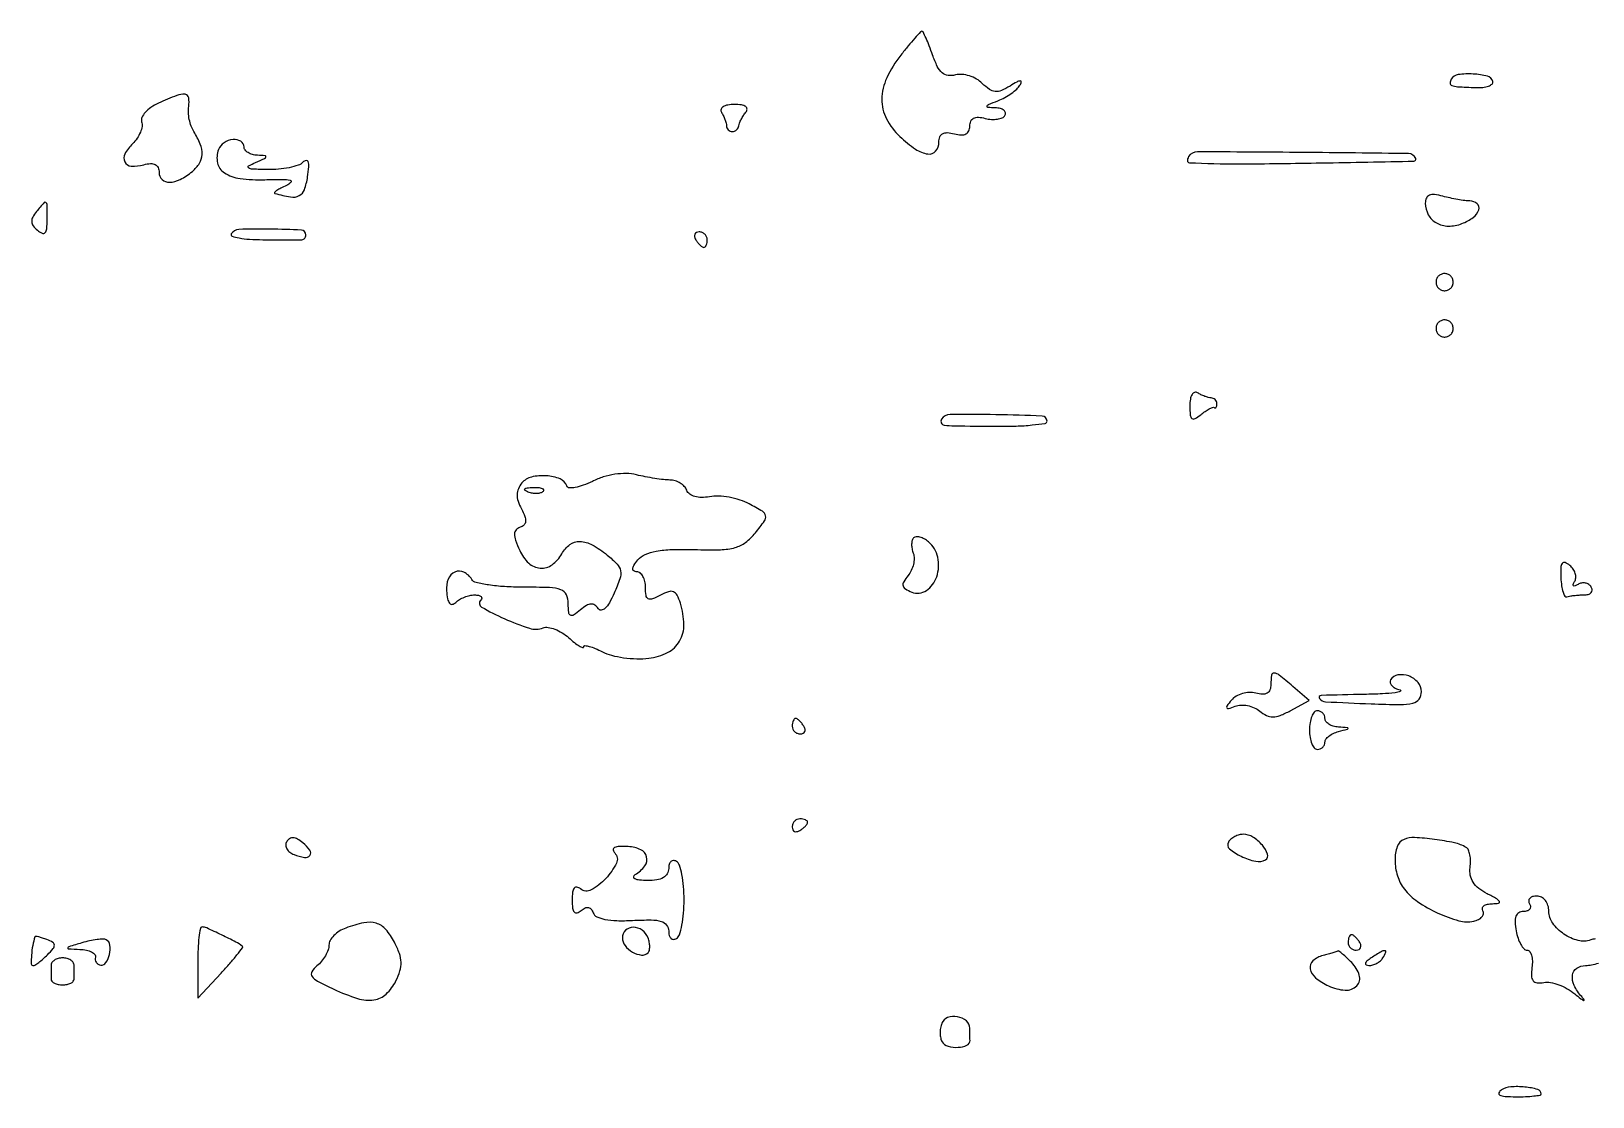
# Model space of a CAD drawing. Extents: x 0 to 5034, y 0 to 2560.
# Drawn here: x 3146.4 to 3348.7, y 734 to 872 of the extents above; entities that cross this region are included whole.
import ezdxf

# ---------------------------------------------------------------- set-up
doc = ezdxf.new("R2010")
doc.units = 0

msp = doc.modelspace()

# ---------------------------------------------------------------- linework, layer by layer
for points in [[(3259.072867, 868.90982, 0.058049), (3257.242987, 865.943159, 0.106675), (3256.61491, 863.188552, 0.120965), (3257.205247, 860.657365, 0.08854), (3258.949999, 858.345545, 0.036098), (3260.976449, 856.721844, 0.115507), (3262.578216, 856.094406, 0.256476), (3263.574243, 856.467927, 0.179359), (3264, 857.616631, -0.088371), (3264.123467, 858.30975, -0.181411), (3264.478405, 858.721454, -0.142059), (3265.089991, 858.857036, -0.047964), (3266, 858.710251, 0.047845), (3266.890977, 858.566318, 0.132821), (3267.507555, 858.691017, 0.177688), (3267.870212, 859.076079, 0.101279), (3268, 859.710251, -0.101269), (3268.129753, 860.34432, -0.17762), (3268.492325, 860.729422, -0.132841), (3269.108656, 860.85424, -0.047901), (3269.999004, 860.710511, 0.046215), (3270.805232, 860.577577, 0.054994), (3271.575304, 860.607491, 0.064046), (3272.198685, 860.78447, 0.15438), (3272.558021, 861.09388, 0.194311), (3272.617711, 861.442159, 0.175937), (3272.422131, 861.752447, 0.10607), (3271.962281, 861.973857, 0.050631), (3271.309017, 862.063386, -0.01216), (3270.335694, 862.121216, -0.494322), (3270.236535, 862.276278, -0.206768), (3270.437765, 862.489259, -0.005618), (3271.647673, 862.993309, 0.030306), (3272.521719, 863.409173, 0.027231), (3273.372139, 863.941321, 0.02824), (3274.082322, 864.504026, 0.072805), (3274.502316, 865.003747, 0.08647), (3274.663589, 865.40628, 0.501908), (3274.535366, 865.551948, 0.106566), (3274.090376, 865.417375, 0.013061), (3273.208747, 864.898292, -0.037984), (3272.096928, 864.31619, -0.125681), (3271.286986, 864.188526, -0.130928), (3270.534514, 864.466696, -0.042759), (3269.621695, 865.235448, 0.066879), (3268.87455, 865.805602, 0.053542), (3267.945834, 866.210686, 0.055055), (3266.985031, 866.399773, 0.08523), (3266.144504, 866.327538, -0.098174), (3265.188779, 866.27007, -0.146548), (3264.431911, 866.614155, -0.099495), (3263.794005, 867.445062, -0.030254), (3263.178933, 868.916557, 0.008263), (3262.745102, 870.097869, 0.013151), (3262.331071, 871.091573, 0.006993), (3261.956769, 871.896928, 0.296177), (3261.80202, 871.990926, 0.202973), (3261.616103, 871.905539, 0.003713), (3260.875748, 871.082108, 0.008538), (3260.024955, 870.087898, 0.005522)], [(3330.367878, 865.786222, 0.128551), (3330.209012, 865.268761, 0.331154), (3330.41636, 864.963984, 0.069297), (3331.180848, 864.812633, 0.004275), (3333.5, 864.7, 0.033462), (3334.440512, 864.725326, 0.060493), (3335.192187, 864.889205, 0.094945), (3335.651489, 865.155131, 0.290834), (3335.75, 865.484527, 0.26794), (3335.052136, 866.163613, 0.048083), (3333.186312, 866.449591, 0.04802), (3331.270156, 866.372963, 0.223957)], [(3162.910604, 862.668781, 0.043678), (3161.950447, 862.130074, 0.059873), (3161.205146, 861.478765, 0.07523), (3160.770864, 860.819963, 0.192003), (3160.740962, 860.258929, -0.124427), (3160.787429, 859.668652, -0.055774), (3160.570482, 858.915492, -0.050356), (3160.148093, 858.128369, -0.048101), (3159.571166, 857.428309, 0.069169), (3158.560968, 856.091927, 0.253603), (3158.548229, 855.066852, 0.267708), (3159.388647, 854.536034, 0.074128), (3161.000996, 854.710511, -0.047903), (3161.892446, 854.854414, -0.133361), (3162.50849, 854.728993, -0.17788), (3162.870604, 854.3424, -0.100496), (3163, 853.705115, 0.204455), (3163.391395, 852.787961, 0.201368), (3164.327754, 852.428364, 0.112659), (3165.73433, 852.795209, 0.053357), (3167.304222, 853.837519, 0.081974), (3168.222323, 854.896014, 0.129113), (3168.569051, 856.040772, 0.106335), (3168.334589, 857.370107, 0.044191), (3167.496838, 859, -0.055136), (3167.155125, 859.702117, -0.035695), (3166.912645, 860.573438, -0.035696), (3166.796569, 861.470351, -0.055155), (3166.837817, 862.25, 0.083399), (3166.834022, 863.380042, 0.335499), (3166.361597, 863.823365, 0.121179), (3165.300188, 863.679255, 0.011967)], [(3235.830179, 861.5, -0.028624), (3236.07599, 861.062101, -0.024099), (3236.286109, 860.573438, -0.02479), (3236.434423, 860.107753, -0.059657), (3236.484687, 859.75, 0.098492), (3236.547727, 859.463747, 0.095889), (3236.715814, 859.220312, 0.095899), (3236.962579, 859.057197, 0.098534), (3237.25, 859, 0.096288), (3237.542819, 859.056918, 0.087178), (3237.804667, 859.220312, 0.08695), (3237.99567, 859.463626, 0.095078), (3238.085037, 859.75, -0.066705), (3238.174782, 860.107257, -0.025612), (3238.388885, 860.573438, -0.024813), (3238.676079, 861.062068, -0.027943), (3239, 861.5, 0.167781), (3239.152835, 861.905723, 0.257301), (3238.984845, 862.231669, 0.115714), (3238.433509, 862.439718, 0.032619), (3237.510455, 862.5, 0.040187), (3236.649609, 862.430698, 0.094322), (3236.045708, 862.211111, 0.180541), (3235.782192, 861.883051, 0.225781)], [(3170.699509, 856.659316, 0.146541), (3170.568737, 854.928166, 0.197081), (3171.453413, 853.648232, 0.114785), (3173.483357, 852.911237, 0.037788), (3176.676844, 852.770147, -0.006674), (3179.004441, 852.812146, -0.065277), (3179.977925, 852.689156, -0.572846), (3180.053781, 852.419612, -0.096749), (3179.5, 852.03108, 0.014489), (3178.766422, 851.678641, 0.032054), (3178.234375, 851.359036, 0.060961), (3177.963916, 851.118555, 0.548726), (3178, 850.993774, 0.030272), (3180.031045, 850.528824, 0.159508), (3181.146509, 850.699501, 0.193617), (3181.822923, 851.47055, 0.048007), (3182.233025, 853.134343, 0.015594), (3182.383186, 854.439567, 0.097923), (3182.308657, 855.103015, 0.3872), (3182.043654, 855.25646, 0.143832), (3181.631418, 855.031418, -0.114154), (3181.000957, 854.63784, -0.031), (3179.860167, 854.323625, -0.029676), (3178.484656, 854.119316, -0.026986), (3177.05, 854.070285, -0.005834), (3175.120331, 854.131018, -0.124933), (3174.578037, 854.293855, -0.574118), (3174.580988, 854.543256, -0.027698), (3175.5, 855, 0.005675), (3176.652006, 855.510599, 0.223503), (3176.827495, 855.717909, 0.467319), (3176.721577, 855.868926, 0.011173), (3175.75, 855.929715, -0.054897), (3175.080593, 856.030766, -0.072474), (3174.514062, 856.273104, -0.090029), (3174.13318, 856.612916, -0.16722), (3174, 857, 0.262864), (3173.579624, 857.744356, 0.16278), (3172.572844, 857.969355, 0.122493), (3171.409378, 857.549094, 0.154714)], [(3296.345332, 855.75, 0.055764), (3296.208321, 855.460481, 0.113662), (3296.182291, 855.211673, 0.176472), (3296.267718, 855.044105, 0.176145), (3296.440983, 854.970588, 0.014348), (3302.801191, 854.818733, 0.003289), (3313.549841, 854.941271, 0.000399), (3325.531716, 855.166266, 0.526093), (3325.75, 855.497545, 0.301558), (3324.803814, 856.143524, 0.001169), (3311.116917, 856.293037, 0.001259), (3297.472319, 856.37583, 0.260922)], [(3147.110114, 848.632679, 0.049672), (3146.629283, 847.919895, 0.137601), (3146.498065, 847.335069, 0.147381), (3146.693215, 846.792763, 0.06007), (3147.237669, 846.217716, 0.068239), (3147.847124, 845.838618, 0.321843), (3148.227775, 845.916793, 0.165884), (3148.44854, 846.415535, 0.02199), (3148.5, 847.585037, 0.003111), (3148.487774, 849.549757, 0.232153), (3148.347866, 849.826096, 0.393492), (3148.103803, 849.800655, 0.006111)], [(3327, 849.739076, 0.125117), (3327.383861, 848.22908, 0.141699), (3328.431691, 847.168612, 0.127352), (3329.981659, 846.762043, 0.091607), (3331.75, 847.082941, 0.069195), (3333.195682, 847.873452, 0.152007), (3333.931029, 848.880875, 0.310321), (3333.713414, 849.658181, 0.172971), (3332.75, 850.013655, -0.030524), (3332.11775, 850.059225, -0.010353), (3331.20625, 850.200423, -0.010252), (3330.203105, 850.398443, -0.011611), (3329.25, 850.630286, 0.035885), (3328.203672, 850.831622, 0.124511), (3327.525572, 850.743392, 0.192852), (3327.140157, 850.378421, 0.108323)], [(3172.344437, 845.75, 0.479969), (3172.448018, 845.459429, 0.038093), (3173.357028, 845.220312, 0.029763), (3174.724192, 845.053287, 0.015516), (3176.440983, 845), (3179.807664, 845), (3181.5, 845, 0.125176), (3181.690804, 845.048529, 0.10052), (3181.853557, 845.185191, 0.090034), (3181.963207, 845.389599, 0.077768), (3182.001469, 845.630438, 0.399238), (3181.432292, 846.232452, 0.010338), (3177.381431, 846.366402, 0.011435), (3173.333501, 846.323942, 0.25132)], [(3232.5, 845, 0.029505), (3232.768994, 844.617226, 0.035638), (3233.066025, 844.29375, 0.038439), (3233.34829, 844.065539, 0.151918), (3233.559017, 844, 0.210953), (3233.727648, 844.07446, 0.081139), (3233.870461, 844.29375, 0.061769), (3233.967655, 844.617151, 0.042167), (3234, 845, 0.105053), (3233.918938, 845.381556, 0.099167), (3233.688914, 845.70625, 0.09642), (3233.345238, 845.923877, 0.093332), (3232.940983, 846, 0.108972), (3232.586039, 845.921712, 0.182303), (3232.3746, 845.70625, 0.161196), (3232.343488, 845.3821, 0.082592)], [(3328.552786, 840.08541, 0.099038), (3328.401684, 839.679226, 0.097945), (3328.417584, 839.244476, 0.097945), (3328.597789, 838.848514, 0.099038), (3328.91459, 838.552786, 0.099038), (3329.320774, 838.401684, 0.097945), (3329.755524, 838.417584, 0.097945), (3330.151486, 838.597789, 0.099038), (3330.447214, 838.91459, 0.099038), (3330.598316, 839.320774, 0.097945), (3330.582416, 839.755524, 0.097945), (3330.402211, 840.151486, 0.099038), (3330.08541, 840.447214, 0.099038), (3329.679226, 840.598316, 0.097945), (3329.244476, 840.582416, 0.097945), (3328.848514, 840.402211, 0.099038)], [(3328.552786, 834.08541, 0.099038), (3328.401684, 833.679226, 0.097945), (3328.417584, 833.244476, 0.097945), (3328.597789, 832.848514, 0.099038), (3328.91459, 832.552786, 0.099038), (3329.320774, 832.401684, 0.097945), (3329.755524, 832.417584, 0.097945), (3330.151486, 832.597789, 0.099038), (3330.447214, 832.91459, 0.099038), (3330.598316, 833.320774, 0.097945), (3330.582416, 833.755524, 0.097945), (3330.402211, 834.151486, 0.099038), (3330.08541, 834.447214, 0.099038), (3329.679226, 834.598316, 0.097945), (3329.244476, 834.582416, 0.097945), (3328.848514, 834.402211, 0.099038)], [(3296.5, 823.489545, 0.020203), (3296.54852, 822.28921, 0.203152), (3296.775731, 821.85453, 0.313969), (3297.171866, 821.82283, 0.041056), (3297.903695, 822.335037, -0.021266), (3298.46664, 822.763167, -0.031492), (3298.996781, 823.084355, -0.032317), (3299.437519, 823.279665, -0.24944), (3299.653695, 823.25, 0.204068), (3299.784452, 823.220393, 0.198837), (3299.898273, 823.29375, 0.106591), (3299.975481, 823.479793, 0.045279), (3300, 823.75, 0.098534), (3299.942803, 824.037421, 0.095899), (3299.779687, 824.284186, 0.095889), (3299.536253, 824.452273, 0.098492), (3299.25, 824.515313, -0.059657), (3298.892247, 824.565577, -0.02479), (3298.426563, 824.713891, -0.024099), (3297.937899, 824.92401, -0.028624), (3297.5, 825.169821, 0.225781), (3297.116949, 825.217808, 0.180541), (3296.788889, 824.954292, 0.094322), (3296.569302, 824.350391, 0.040187)], [(3264.344738, 821.75, 0.243578), (3264.30826, 821.264511, 0.266162), (3264.682283, 820.981545, 0.028863), (3265.99526, 820.889874, 0.000862), (3271.5, 820.833333, 0.010313), (3273.992205, 820.863436, 0.017076), (3276.090768, 821.003937, 0.011134), (3277.756836, 821.210355, 0.372009), (3278.000486, 821.492126, 0.402119), (3277.364302, 822.156159, 0.005817), (3271.392897, 822.338435, 0.006558), (3265.451088, 822.372699, 0.258167)], [(3209.995092, 813.494086, 0.070613), (3209.536815, 812.749515, 0.097585), (3209.368943, 811.985141, 0.085446), (3209.495786, 811.139248, 0.043046), (3209.922616, 810.144592, -0.029337), (3210.372742, 809.170172, -0.111589), (3210.473472, 808.51182, -0.184807), (3210.263257, 808.060527, -0.112378), (3209.753771, 807.751257, 0.129892), (3209.228148, 807.406819, 0.18087), (3209.024303, 806.888191, 0.091783), (3209.16029, 806.078645, 0.019514), (3209.703877, 804.750575, 0.097846), (3210.868413, 803.128289, 0.170458), (3212.366732, 802.467326, 0.178609), (3213.897531, 802.9004, 0.10827), (3215.162077, 804.325132, -0.107373), (3216.210931, 805.511076, -0.16654), (3217.502871, 805.914528, -0.120186), (3219.094024, 805.480003, -0.043739), (3221.045672, 804.164101, -0.030852), (3222.316436, 802.998307, -0.148348), (3222.758058, 802.133677, -0.128456), (3222.677568, 801.101703, -0.020845), (3221.934516, 799.21419, -0.02496), (3221.317914, 797.990122, -0.073619), (3220.739136, 797.249757, -0.174173), (3220.249062, 797.033587, -0.278848), (3219.854276, 797.235787, 0.099275), (3219.435545, 797.683936, 0.176039), (3218.954622, 797.818546, 0.119628), (3218.360307, 797.625731, 0.035235), (3217.576215, 797.063253, -0.022778), (3216.689966, 796.393464, -0.276349), (3216.281576, 796.367952, -0.258528), (3216.047516, 796.719071, -0.020499), (3216, 797.877555, 0.109221), (3215.746083, 799.026091, 0.200762), (3215.050219, 799.660686, 0.077683), (3213.572046, 799.942008, 0.008253), (3210.059017, 800, -0.015685), (3207.738245, 800.072819, -0.022144), (3205.68165, 800.29375, -0.019282), (3204.045623, 800.608148, -0.199798), (3203.5, 801, 0.138955), (3202.473011, 801.93977, 0.226389), (3201.314567, 801.962555, 0.196666), (3200.447838, 801.044806, 0.113234), (3200.227925, 799.516724, 0.027681), (3200.372262, 798.476857, 0.119793), (3200.631193, 797.914826, 0.282577), (3200.986178, 797.785314, 0.147158), (3201.416724, 798.016724, -0.06192), (3201.900278, 798.393344, -0.039112), (3202.541996, 798.711163, -0.038846), (3203.233075, 798.927982, -0.056651), (3203.866667, 799, -0.045509), (3204.383597, 798.952852, -0.134584), (3204.701833, 798.799333, -0.259679), (3204.782613, 798.574996, -0.156994), (3204.650213, 798.31688, 0.493033), (3204.767382, 797.425646, 0.026365), (3207.710246, 795.926168, 0.026768), (3210.979372, 794.676957, 0.171113), (3212.725556, 794.724928, -0.129477), (3213.383108, 794.79681, -0.053692), (3214.2548, 794.568728, -0.048276), (3215.186478, 794.107507, -0.044883), (3216.037245, 793.466294, 0.015723), (3216.791025, 792.826066, 0.032802), (3217.423441, 792.386786, 0.053707), (3217.859149, 792.184739, 0.513542), (3218, 792.285709, -0.436065), (3218.158805, 792.433173, -0.047841), (3218.707975, 792.33911, -0.034948), (3219.485303, 792.068406, -0.018402), (3220.410126, 791.631005, 0.057216), (3221.590567, 791.180917, 0.028171), (3223.169347, 790.871325, 0.02752), (3224.864357, 790.731538, 0.035884), (3226.418787, 790.800726, 0.088695), (3228.859194, 791.537342, 0.145561), (3230.412679, 793.011382, 0.13569), (3230.972638, 795.178941, 0.07273), (3230.523145, 797.927075, 0.041438), (3230.098437, 798.95982, 0.181197), (3229.618775, 799.39718, 0.17945), (3228.966706, 799.413926, 0.04051), (3227.932851, 798.964063, -0.027892), (3226.884786, 798.476242, -0.21775), (3226.360361, 798.501932, -0.243491), (3226.072812, 798.908695, -0.034431), (3226, 799.964816, 0.053189), (3225.916936, 800.743445, 0.072992), (3225.670282, 801.402165, 0.092816), (3225.305889, 801.844475, 0.175928), (3224.877555, 802, -0.129677), (3224.476082, 802.105904, -0.295443), (3224.33742, 802.371973, -0.125005), (3224.500761, 802.829601, -0.025297), (3225.021603, 803.52603, -0.117289), (3225.950859, 804.224513, -0.057189), (3227.37783, 804.660924, -0.038854), (3229.415634, 804.875422, -0.014301), (3232.30961, 804.871379, 0.012666), (3235.708382, 804.855522, 0.061565), (3237.612036, 805.130861, 0.096898), (3238.956514, 805.79666, 0.059354), (3240.228824, 807.034258, 0.015376), (3241.404898, 808.581601, 0.209307), (3241.546808, 809.259007, 0.208233), (3241.14572, 809.824703, 0.015206), (3239.444903, 810.78286, 0.043739), (3238.237893, 811.286366, 0.032004), (3236.828249, 811.637007, 0.032614), (3235.439012, 811.796924, 0.059642), (3234.302825, 811.717557, -0.045611), (3233.268587, 811.616164, -0.070662), (3232.380947, 811.7363, -0.089574), (3231.718935, 812.059593, -0.143838), (3231.340379, 812.555369, 0.098538), (3231.024092, 813.056677, 0.066183), (3230.495524, 813.483527, 0.063219), (3229.844833, 813.774803, 0.0716), (3229.169196, 813.878066, -0.026161), (3228.343554, 813.928508, -0.009976), (3227.200962, 814.0817, -0.009848), (3225.963969, 814.297765, -0.011904), (3224.812802, 814.550873, 0.056294), (3223.505281, 814.718843, 0.040634), (3222.037019, 814.621901, 0.038931), (3220.531755, 814.277424, 0.040007), (3219.112348, 813.705933, -0.026707), (3217.935478, 813.195355, -0.044653), (3216.895274, 812.911177, -0.058713), (3216.118879, 812.864422, -0.307119), (3215.796243, 813.11127, 0.221148), (3214.938009, 814.019614, 0.078302), (3213.149387, 814.423681, 0.074872), (3211.234132, 814.263248, 0.162672)], [(3212.729167, 812.395833, -0.126455), (3212.402231, 812.202593, -0.060344), (3211.916927, 812.123424, -0.05415), (3211.359369, 812.160852, -0.051402), (3210.8125, 812.316886, -0.054073), (3210.395823, 812.538436, -0.470617), (3210.37858, 812.720685, -0.168741), (3210.670344, 812.862007, -0.018894), (3211.416667, 812.921053, -0.028489), (3212.112848, 812.910055, -0.077125), (3212.592839, 812.799335, -0.208169), (3212.77538, 812.614691, -0.296942)], [(3260.726892, 806.393558, 0.134247), (3260.540006, 806.066018, 0.057211), (3260.470346, 805.561867, 0.050926), (3260.516706, 804.97444, 0.046505), (3260.680777, 804.389499, -0.093801), (3260.798635, 803.739433, -0.056023), (3260.704556, 802.956769, -0.053409), (3260.427251, 802.168518, -0.062012), (3259.999252, 801.499098, 0.037622), (3259.435801, 800.70569, 0.194314), (3259.352515, 800.184502, 0.20527), (3259.655257, 799.769544, 0.042319), (3260.488301, 799.366116, 0.245049), (3262.376219, 799.582697, 0.164949), (3263.714936, 801.347372, 0.133257), (3263.859551, 803.8778, 0.169138), (3262.657991, 805.868879, 0.045322), (3262.100979, 806.251705, 0.061644), (3261.537152, 806.482433, 0.077398), (3261.051628, 806.536455, 0.187585)], [(3344.556958, 801.190196, 0.023698), (3344.649612, 800.176345, 0.042778), (3344.834779, 799.363683, 0.05996), (3345.07442, 798.840203, 0.360073), (3345.337361, 798.75, -0.048383), (3345.694496, 798.846566, -0.013833), (3346.263311, 798.926563, -0.013787), (3346.913542, 798.981628, -0.014229), (3347.559017, 799, 0.067432), (3348.109731, 799.074611, 0.140899), (3348.475564, 799.298542, 0.190788), (3348.602176, 799.63036, 0.136093), (3348.489919, 800.016312, 0.105964), (3348.167152, 800.352714, 0.09932), (3347.727473, 800.537029, 0.096172), (3347.238531, 800.540551, 0.092519), (3346.776393, 800.361803, -0.037074), (3346.388415, 800.160084, -0.282935), (3346.193654, 800.188744, -0.324644), (3346.149304, 800.365817, -0.042818), (3346.334481, 800.732185, 0.125896), (3346.483818, 801.2097, 0.085956), (3346.416067, 801.777, 0.076874), (3346.145465, 802.346172, 0.070322), (3345.708586, 802.826889, 0.075256), (3345.099755, 803.193909, 0.3509), (3344.733026, 803.087388, 0.147637), (3344.5457, 802.522119, 0.01765)], [(3307, 787.383369, -0.088128), (3306.877645, 786.694571, -0.178671), (3306.525794, 786.281232, -0.14277), (3305.923095, 786.141164, -0.050168), (3305.036768, 786.280134, 0.07424), (3304.198283, 786.37068, 0.060128), (3303.304135, 786.225696, 0.06151), (3302.491829, 785.878685, 0.088097), (3301.895324, 785.373873, 0.011487), (3301.287543, 784.606328, 0.307119), (3301.274953, 784.358835, 0.348104), (3301.492808, 784.2779, 0.013037), (3302.371291, 784.588983, -0.084386), (3303.116652, 784.738551, -0.056274), (3303.986453, 784.666396, -0.054998), (3304.84211, 784.39694, -0.069552), (3305.546824, 783.96114, 0.059971), (3306.432809, 783.389586, 0.116536), (3307.249679, 783.205971, 0.092215), (3308.18924, 783.391377, 0.028172), (3309.508224, 784.004401), (3311.94827, 785.310274), (3309.821125, 787.155137, 0.007615), (3308.075419, 788.623197, 0.15197), (3307.436431, 788.880165, 0.396033), (3307.087376, 788.601667, 0.035814)], [(3322.491728, 787.986615, 0.204233), (3322.437931, 787.632221, 0.129181), (3322.644811, 787.261688, 0.087082), (3323.10058, 786.928741, 0.050549), (3323.737757, 786.691683, -0.715167), (3323.75129, 786.509053, -0.070124), (3323.097445, 786.332958, -0.019176), (3321.435195, 786.191807, -0.007073), (3319.083333, 786.116001, 0.003057), (3313.488694, 785.980641, 0.608426), (3313.297144, 785.581361, 0.221971), (3314.073089, 785.169412, 0.002603), (3320.002497, 784.896494, 0.007276), (3323.742992, 784.79833, 0.062413), (3325.402762, 784.986651, 0.179253), (3326.193217, 785.518637, 0.157195), (3326.5, 786.470328, 0.181483), (3326.051995, 787.663964, 0.123377), (3324.847808, 788.500523, 0.132807), (3323.458509, 788.636527, 0.21595)], [(3245, 782, 0.105053), (3245.081062, 781.618444, 0.099167), (3245.311086, 781.29375, 0.09642), (3245.654762, 781.076123, 0.093332), (3246.059017, 781, 0.108972), (3246.413961, 781.078288, 0.182303), (3246.6254, 781.29375, 0.161196), (3246.656512, 781.6179, 0.082592), (3246.5, 782, 0.029505), (3246.231006, 782.382774, 0.035638), (3245.933975, 782.70625, 0.038439), (3245.65171, 782.934461, 0.151918), (3245.440983, 783, 0.210953), (3245.272352, 782.92554, 0.081139), (3245.129539, 782.70625, 0.061769), (3245.032345, 782.382849, 0.042167)], [(3312, 781.5, 0.038131), (3312.073116, 780.542644, 0.057076), (3312.29375, 779.734375, 0.074992), (3312.617064, 779.182831, 0.226478), (3313, 779, 0.091527), (3313.381757, 779.070473, 0.095859), (3313.70625, 779.272211, 0.099498), (3313.923394, 779.57312, 0.107094), (3314, 779.926676, -0.159836), (3314.127374, 780.31495, -0.067019), (3314.514062, 780.715479, -0.05682), (3315.080469, 781.067143, -0.046657), (3315.75, 781.310674, 0.001923), (3316.926177, 781.622879, 0.339035), (3317, 781.719237, 0.392517), (3316.923939, 781.801199, 0.002113), (3315.75, 781.883999, -0.054605), (3315.080606, 782.002555, -0.070943), (3314.514062, 782.259675, -0.08736), (3314.132621, 782.609345, -0.165114), (3314, 783, 0.099038), (3313.923658, 783.381638, 0.097945), (3313.70625, 783.70625, 0.097945), (3313.381638, 783.923658, 0.099038), (3313, 784, 0.226478), (3312.617064, 783.817169, 0.074992), (3312.29375, 783.265625, 0.057076), (3312.073116, 782.457356, 0.038131)], [(3245, 768.940983, 0.108972), (3245.078288, 768.586039, 0.182303), (3245.29375, 768.3746, 0.161196), (3245.6179, 768.343488, 0.082592), (3246, 768.5, 0.029505), (3246.382774, 768.768994, 0.035638), (3246.70625, 769.066025, 0.038439), (3246.934461, 769.34829, 0.151918), (3247, 769.559017, 0.210953), (3246.92554, 769.727648, 0.081139), (3246.70625, 769.870461, 0.061769), (3246.382849, 769.967655, 0.042167), (3246, 770, 0.105053), (3245.618444, 769.918938, 0.099167), (3245.29375, 769.688914, 0.09642), (3245.076123, 769.345238, 0.093332)], [(3179.525646, 767.041495, 0.14583), (3179.403921, 766.591099, 0.123842), (3179.536794, 766.114873, 0.101013), (3179.914532, 765.684072, 0.070914), (3180.479746, 765.369399, 0.051311), (3181.848815, 764.999508, 0.281237), (3182.527978, 765.276275, 0.330472), (3182.526089, 765.944842, 0.059295), (3181.613194, 766.906058, 0.042311), (3180.929072, 767.382325, 0.115204), (3180.367844, 767.552364, 0.161769), (3179.906961, 767.431745, 0.11057)], [(3301.494772, 766.991541, 0.372022), (3301.633489, 766.125035, 0.06402), (3303.149887, 765.149056, 0.056947), (3305.031778, 764.503959, 0.189712), (3306.298558, 764.706441, 0.358368), (3306.564321, 765.436518, 0.094351), (3305.89061, 766.593628, 0.073232), (3304.666029, 767.644473, 0.141685), (3303.436572, 768, 0.067554), (3302.885989, 767.925271, 0.052347), (3302.322271, 767.703765, 0.05344), (3301.830482, 767.377482, 0.081344)], [(3324.25, 767.34839, 0.213274), (3323.370122, 766.42208, 0.086308), (3323.07363, 764.665947, 0.07444), (3323.388317, 762.632552, 0.087649), (3324.281803, 760.903675, 0.081869), (3325.995599, 759.289177, 0.039817), (3328.623808, 757.810062, 0.039254), (3331.342907, 756.803487, 0.125348), (3333.262243, 756.752266, 0.056442), (3333.894983, 756.972876, 0.097754), (3334.339019, 757.305647, 0.140938), (3334.527122, 757.692336, 0.183594), (3334.453226, 758.075682, -0.189563), (3334.389758, 758.42667, -0.183513), (3334.581172, 758.732812, -0.109758), (3335.038331, 758.942692, -0.050945), (3335.690983, 759.014742, 0.036834), (3336.482162, 759.079592, 0.516313), (3336.590023, 759.296125, 0.1438), (3336.255438, 759.636571, 0.009017), (3335, 760.306856, -0.048044), (3333.912286, 761.001567, -0.08299), (3333.189623, 761.791748, -0.095446), (3332.825693, 762.690153, -0.083743), (3332.79785, 763.703524, 0.037253), (3332.853035, 764.549303, 0.045373), (3332.773838, 765.338631, 0.051677), (3332.583969, 765.965851, 0.161459), (3332.29785, 766.293813, 0.079671), (3330.770613, 766.89369, 0.021246), (3328.187915, 767.344425, 0.019635), (3325.604471, 767.580252, 0.111108)], [(3222.010756, 765.589244, -0.321436), (3222.230321, 764.257404, -0.075276), (3220.859752, 762.291773, -0.074317), (3218.957398, 760.805331, -0.31143), (3217.587417, 760.92745, 0.120621), (3217.117322, 761.156066, 0.290901), (3216.769844, 761.027801, 0.134956), (3216.557258, 760.499719, 0.028614), (3216.5, 759.5, 0.026263), (3216.555133, 758.4511, 0.149424), (3216.771036, 757.942828, 0.305967), (3217.131979, 757.839579, 0.094655), (3217.652754, 758.126775, -0.059979), (3218.179516, 758.466578, -0.159067), (3218.617982, 758.527297, -0.184769), (3218.965135, 758.317642, -0.085287), (3219.218225, 757.845324, 0.207734), (3219.68284, 757.327607, 0.059283), (3220.733769, 756.989421, 0.042232), (3222.275765, 756.821471, 0.018951), (3224.315471, 756.849663, -0.013447), (3226.740104, 756.909869, -0.070365), (3228.058134, 756.72068, -0.159328), (3228.738367, 756.256244, -0.165418), (3229, 755.48706, 0.063834), (3229.073016, 754.917463, 0.135042), (3229.29375, 754.53501, 0.191532), (3229.620545, 754.396687, 0.144876), (3230, 754.5, 0.178843), (3230.388765, 754.997543, 0.027992), (3230.70625, 756.223689, 0.028151), (3230.926872, 757.776785, 0.021209), (3231, 759.5, 0.021209), (3230.926872, 761.223215, 0.028151), (3230.70625, 762.776311, 0.027992), (3230.388765, 764.002457, 0.178843), (3230, 764.5, 0.139169), (3229.620352, 764.607943, 0.191142), (3229.29375, 764.478525, 0.138808), (3229.073267, 764.110654, 0.066118), (3229, 763.559017, -0.134754), (3228.815217, 762.885833, -0.131626), (3228.311473, 762.394171, -0.090928), (3227.459058, 762.102049, -0.038611), (3226.25, 762.015313, -0.022451), (3225.220224, 762.067322, -0.088396), (3224.610649, 762.237136, -0.33325), (3224.480242, 762.487979, -0.213223), (3224.669821, 762.774777, 0.090103), (3225.907675, 763.919383, 0.225774), (3226.146855, 765.095092, 0.229356), (3225.386212, 766.008642, 0.092285), (3223.767756, 766.407305, 0.021425), (3222.62039, 766.424084, 0.102237), (3221.985911, 766.274195, 0.321894), (3221.821822, 765.982355, 0.170309)], [(3187.165604, 755.865558, 0.053277), (3186.337346, 755.454407, 0.057193), (3185.636146, 754.885651, 0.06429), (3185.158644, 754.25314, 0.130291), (3185, 753.654669, -0.087351), (3184.88854, 753.021538, -0.043438), (3184.543854, 752.280445, -0.04135), (3184.04132, 751.553435, -0.047686), (3183.447163, 750.956149, 0.081628), (3182.786716, 750.195764, 0.302924), (3182.808437, 749.592553, 0.117476), (3183.52908, 748.969811, 0.011405), (3185.614996, 747.946821, 0.03156), (3188.711342, 746.745675, 0.110241), (3190.832816, 746.559871, 0.157027), (3192.401844, 747.305732, 0.087207), (3193.68227, 749.019865, 0.043542), (3194.200601, 750.315477, 0.083055), (3194.343157, 751.424818, 0.076961), (3194.119994, 752.575612, 0.033034), (3193.492777, 754.013968, 0.058752), (3192.362139, 755.685855, 0.144523), (3191.127507, 756.480268, 0.123174), (3189.524727, 756.543738, 0.037212)], [(3146.923489, 754.718615, 0.039128), (3146.633671, 753.622297, 0.027373), (3146.473627, 752.353693, 0.020065), (3146.438852, 751.218973, 0.411437), (3146.659912, 751, 0.142067), (3146.925401, 751.076988, 0.018777), (3147.413086, 751.412094, 0.020546), (3147.973201, 751.865665, 0.01591), (3148.54573, 752.402873, 0.021727), (3149.280408, 753.204334, 0.185787), (3149.435874, 753.656564, 0.25631), (3149.224814, 754.010198, 0.041144), (3148.474301, 754.371488, 0.013777), (3147.90356, 754.572645, 0.022778), (3147.410601, 754.706825, 0.019005), (3147.022113, 754.778402, 0.358902)], [(3153, 753.942155, 0.001849), (3151.319715, 753.436143, 0.25165), (3151.175513, 753.290819, 0.484107), (3151.257394, 753.174468, 0.002895), (3152.75, 753.09968, -0.03889), (3153.593993, 752.996187, -0.066037), (3154.265625, 752.764906, -0.098328), (3154.670775, 752.450762, -0.251663), (3154.75, 752.1, 0.102909), (3154.726716, 751.746922, 0.11306), (3154.848777, 751.426924, 0.112194), (3155.098945, 751.190211, 0.100115), (3155.437328, 751.072506, 0.287733), (3156.120825, 751.381963, 0.092081), (3156.576588, 752.454915, 0.086949), (3156.630533, 753.664375, 0.24448), (3156.160933, 754.338504, 0.13078), (3155.757783, 754.429807, 0.021847), (3154.959774, 754.364985, 0.022655), (3154.005619, 754.201157, 0.018369)], [(3168, 751.394245), (3168, 746.788489), (3171.029419, 750.031493, 0.007596), (3172.170962, 751.29135, 0.012717), (3173.086866, 752.388632, 0.006357), (3173.802209, 753.315306, 0.403065), (3173.779419, 753.501793, 0.051742), (3172.940689, 754.05071, 0.007318), (3171.090939, 754.970569, 0.004861), (3169.167156, 755.869486, 0.107258), (3168.565741, 756, 0.363348), (3168.341688, 755.812416, 0.013628), (3168.166187, 754.647059, 0.019027), (3168.040729, 753.160077, 0.011531)], [(3223, 754.606989, 0.166945), (3223.345588, 753.6008, 0.095783), (3224.322224, 752.747442, 0.104344), (3225.475802, 752.366162, 0.228002), (3226.333333, 752.666667, 0.144015), (3226.498236, 752.968997, 0.054566), (3226.548781, 753.452084, 0.048251), (3226.49089, 754.022153, 0.042219), (3226.32411, 754.597766, 0.146107), (3225.560823, 755.588249, 0.156585), (3224.400611, 755.964279, 0.194016), (3223.410382, 755.568199, 0.20454)], [(3317, 754, 0.105053), (3317.081062, 753.618444, 0.099167), (3317.311086, 753.29375, 0.09642), (3317.654762, 753.076123, 0.093332), (3318.059017, 753, 0.108972), (3318.413961, 753.078288, 0.182303), (3318.6254, 753.29375, 0.161196), (3318.656512, 753.6179, 0.082592), (3318.5, 754, 0.029505), (3318.231006, 754.382774, 0.035638), (3317.933975, 754.70625, 0.038439), (3317.65171, 754.934461, 0.151918), (3317.440983, 755, 0.210953), (3317.272352, 754.92554, 0.081139), (3317.129539, 754.70625, 0.061769), (3317.032345, 754.382849, 0.042167)], [(3313.75, 752.310674, 0.118223), (3312.450359, 751.61585, 0.26232), (3312.096863, 750.588507, 0.17796), (3312.791213, 749.414004, 0.062696), (3314.475926, 748.359128, 0.092919), (3316.613838, 747.815759, 0.217567), (3318.120123, 748.391125, 0.27568), (3318.45221, 749.751268, 0.122323), (3317.463089, 751.394054, 0.008593), (3316.83457, 752.001333, 0.013838), (3316.276434, 752.494178, 0.007553), (3315.801746, 752.878491, 0.32076), (3315.678571, 752.883999, -0.069059), (3315.545373, 752.821584, -0.002836), (3315.038393, 752.667734, -0.004891), (3314.433428, 752.494313, -0.003446)], [(3320, 752, 0.027275), (3319.445888, 751.597454, 0.147021), (3319.239151, 751.292684, 0.37991), (3319.327599, 751.095709, 0.102799), (3319.690983, 751.015313, 0.074131), (3320.192374, 751.083483, 0.053889), (3320.713662, 751.298248, 0.054031), (3321.175433, 751.618541, 0.075854), (3321.5, 752, 0.034464), (3321.886554, 752.734105, 0.541951), (3321.758161, 752.931144, 0.136158), (3321.281145, 752.798791, 0.008108)], [(3149, 751), (3149, 750.073438), (3149, 749.25, 0.191087), (3149.113607, 748.963588, 0.088204), (3149.440625, 748.720312, 0.068025), (3149.925936, 748.55527, 0.048028), (3150.5, 748.5, 0.048028), (3151.074064, 748.55527, 0.068025), (3151.559375, 748.720312, 0.088204), (3151.886393, 748.963588, 0.191087), (3152, 749.25), (3152, 750.073438), (3152, 751, 0.148195), (3151.884432, 751.381354, 0.098894), (3151.559375, 751.70625, 0.082425), (3151.073457, 751.925306, 0.064853), (3150.5, 752, 0.064853), (3149.926543, 751.925306, 0.082425), (3149.440625, 751.70625, 0.098894), (3149.115568, 751.381354, 0.148195)], [(3264.373533, 743.531028, 0.051788), (3264.206645, 742.910981, 0.044256), (3264.158631, 742.235727, 0.046406), (3264.228071, 741.60823, 0.087879), (3264.415358, 741.136954, 0.189217), (3265.181734, 740.562519, 0.07962), (3266.483541, 740.418351, 0.091335), (3267.637743, 740.689542, 0.308744), (3268.027494, 741.312672, -0.00383), (3268.016932, 741.63934, -0.001816), (3268.008076, 742.06042, -0.0018), (3268.001999, 742.500919, -0.002549), (3268, 742.893011, 0.223714), (3267.557285, 743.832956, 0.129793), (3266.401032, 744.366451, 0.128741), (3265.12527, 744.261704, 0.220051)], [(3336.860698, 734.892745, 0.13804), (3336.529091, 734.523467, 0.420841), (3336.629811, 734.238128, 0.09353), (3337.321465, 734.062798, 0.014259), (3338.75, 734.015313, 0.011072), (3339.99606, 734.037035, 0.0183), (3341.045312, 734.117113, 0.012678), (3341.871521, 734.231961, 0.367104), (3342, 734.383369, 0.337609), (3341.556348, 734.965527, 0.042433), (3339.89573, 735.2739, 0.04392), (3338.068486, 735.294015, 0.122602)]]:
    msp.add_lwpolyline(points, format="xyb", close=True)
msp.add_lwpolyline([(3349.005169, 754.449876, 0.08295), (3348.418824, 754.330476, -0.157906), (3346.794892, 754.244032, -0.085114), (3344.954726, 755.08767, -0.085224), (3343.502838, 756.494735, -0.159081), (3343, 758.035184, 0.074568), (3342.885179, 758.800813, 0.093527), (3342.551633, 759.434927, 0.1053), (3342.04707, 759.851553, 0.12068), (3341.440983, 760, 0.066118), (3340.889346, 759.926733, 0.138808), (3340.521475, 759.70625, 0.191142), (3340.392057, 759.379648, 0.139169), (3340.5, 759, -0.122381), (3340.621825, 758.619719, -0.187819), (3340.51926, 758.29375, -0.150761), (3340.195129, 758.074192, -0.074163), (3339.697689, 758, 0.136816), (3339.1035, 757.834309, 0.16816), (3338.737416, 757.394084, 0.103413), (3338.61859, 756.630651, 0.034313), (3338.755249, 755.5, 0.034443), (3339.00757, 754.542808, 0.047842), (3339.37074, 753.734375, 0.057637), (3339.782489, 753.173158, 0.20862), (3340.179435, 753, -0.238851), (3340.516933, 752.829022, -0.089876), (3340.755844, 752.339062, -0.063641), (3340.863751, 751.611853, -0.039611), (3340.812858, 750.75, 0.038317), (3340.745304, 749.654104, 0.165478), (3340.961659, 749.048296, 0.206936), (3341.46564, 748.778386, 0.063362), (3342.347962, 748.816333, -0.088726), (3343.210558, 748.809905, -0.042151), (3344.285247, 748.513989, -0.040015), (3345.387992, 748.004332, -0.045242), (3346.347962, 747.342866, 0.007338), (3347.129775, 746.711827, 0.069773), (3347.500651, 746.496964, 0.73903), (3347.561214, 746.571295, 0.032861), (3347.25, 746.976534, -0.067345), (3346.282125, 748.434295, -0.144698), (3346.063625, 749.752779, -0.213489), (3346.607647, 750.652501, -0.150509), (3347.75, 751.015313, 0.044979), (3348.529223, 751.092432, 0.027495), (3349.426563, 751.315379, 0.027437)], format="xyb")

doc.saveas('drawing.dxf')
